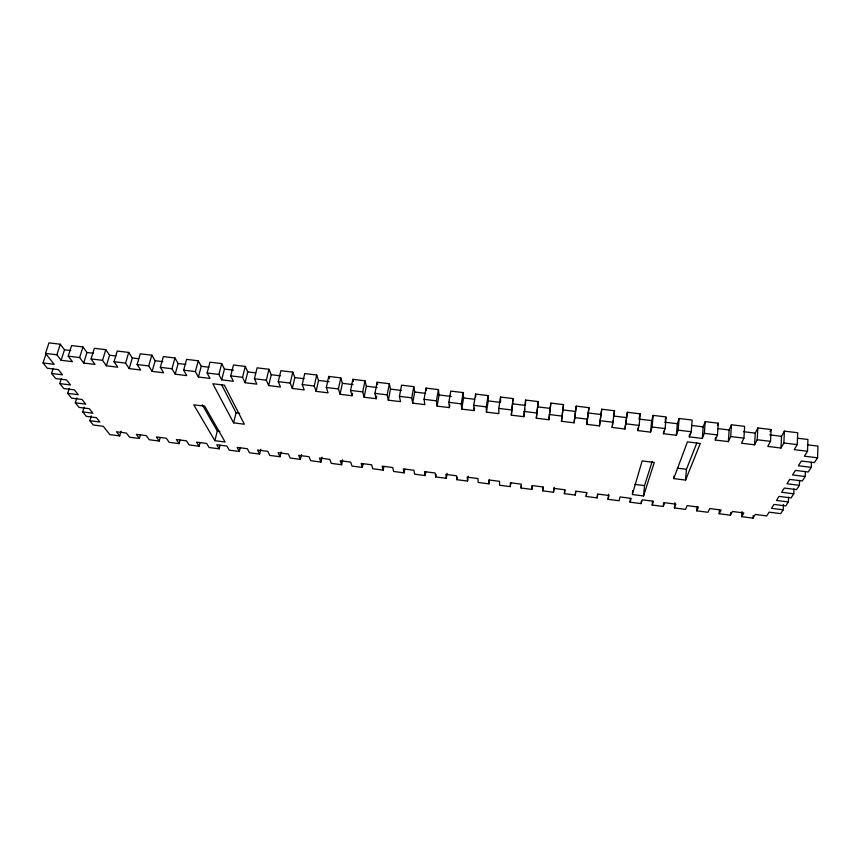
<?xml version="1.0" encoding="UTF-8"?>
<svg xmlns="http://www.w3.org/2000/svg" width="861" height="861" viewBox="0 0 861 861"><rect width="100%" height="100%" fill="white"/><g stroke="black" fill="none" stroke-linecap="round" stroke-linejoin="round"><path stroke-width="1.29" d="M160.189 437.506L159.22 441.047L156.336 436.936L166.345 438.227L169.154 442.339L179.12 443.63L176.387 439.53L186.45 440.832L189.097 444.922L199.106 446.224L196.534 442.134L206.651 443.447L209.126 447.526L219.178 448.829L216.778 444.76L226.938 446.073L229.252 450.142L239.347 451.455L237.119 447.386L247.322 448.71L249.475 452.768L259.613 454.081L257.547 450.034L267.793 451.358L269.784 455.404L279.976 456.728L278.071 452.692L288.37 454.016L290.189 458.052L300.424 459.376L298.692 455.361L309.045 456.696L310.692 460.71L320.981 462.045L319.42 458.041L329.817 459.387L331.291 463.39L341.623 464.725L340.235 460.732L350.675 462.088L351.977 466.07L362.363 467.426L361.146 463.433L371.64 464.8L372.77 468.771L383.199 470.128L382.166 466.156L392.713 467.523L393.66 471.484L404.143 472.85L403.282 468.89L413.872 470.257L414.647 474.207L425.173 475.573L424.495 471.634L435.139 473.012L435.731 476.951L446.31 478.318L445.804 474.389L456.502 475.778L456.911 479.695L467.545 481.073L467.222 477.166L477.973 478.555L478.199 482.461L488.876 483.85L488.747 479.954L499.541 481.342L499.584 485.238L510.315 486.626L510.369 482.752L521.217 484.151L521.077 488.026L531.861 489.425L532.367 485.669M524.866 409.158L523.8 416.681L511.316 415.163L513.059 398.568L500.532 397.061L498.81 408.405L498.863 413.646L486.443 412.128L486.261 406.876L488.036 395.565L475.584 394.069L473.754 405.359L474.056 410.622L461.711 409.115L461.281 403.852L463.153 392.573L450.766 391.088L448.85 402.335L449.399 407.619L437.119 406.123L436.441 400.839L438.41 389.602L426.087 388.128L424.075 399.332L424.871 404.627L412.656 403.131L411.741 397.836L413.807 386.654L401.549 385.179L399.439 396.34L400.473 401.646L388.322 400.171L387.17 394.855L389.333 383.715L377.15 382.252L374.933 393.369L376.214 398.697L364.128 397.222L362.729 391.895L364.989 380.788L352.87 379.335L350.567 390.42L352.074 395.748L340.063 394.284L338.427 388.946L340.784 377.882L328.73 376.44L326.33 387.472L328.073 392.831L316.127 391.368L314.265 386.008L316.708 374.998L304.719 373.556L302.233 384.555L304.202 389.915L292.32 388.472L290.232 383.091L292.772 372.124L280.847 370.693L278.254 381.649L280.46 387.019L268.643 385.577L266.318 380.196L268.955 369.261L257.095 367.841L254.415 378.754L256.847 384.146L245.084 382.714L242.544 377.312L245.267 366.42L233.471 364.999L230.705 375.87L233.363 381.283L221.664 379.852L218.898 374.438L221.707 363.59L209.976 362.18L207.124 373.017L209.998 378.431L198.364 377.01L195.372 371.586L198.278 360.781L186.6 359.381L183.662 370.165L186.762 375.6L175.181 374.191L171.985 368.756L174.966 357.982L163.364 356.583L160.329 367.335L163.644 372.781L152.128 371.382L148.705 365.925L151.784 355.195L140.235 353.817L137.125 364.526L140.644 369.982L129.204 368.583L125.566 363.116L114.039 361.717L117.236 351.051L128.719 352.429L132.314 357.972L129.204 368.583M511.316 415.163L513.059 398.568M811.439 462.228L811.266 467.351L798.362 465.758L801.343 461.022L814.388 462.626L817.573 457.804L817.95 446.095L807.457 444.814M817.573 457.804L804.389 456.201L807.5 451.272L807.93 439.476L797.351 438.195M799.578 480.363L799.385 485.324L786.997 483.764L789.752 479.394L802.269 480.965L805.207 476.51L805.401 471.473M523.8 416.681L525.619 400.074L538.211 401.581L536.317 418.209L548.877 419.737L550.846 403.099L563.514 404.616L561.469 421.277L574.093 422.816L576.213 406.144L588.956 407.673L586.75 424.355L599.45 425.904L601.731 409.212L614.539 410.751L612.182 427.454L624.946 429.015L627.378 412.29L640.261 413.84L639.12 425.42L637.743 430.575L650.582 432.136L652.089 427.002L653.187 415.389L666.134 416.939L665.101 428.574L663.454 433.707L676.369 435.279L678.145 430.156L679.125 418.5L692.158 420.06L691.232 431.748L689.317 436.861L702.296 438.443L704.352 433.341L705.224 421.632L718.322 423.203L717.504 434.934L715.319 440.036L728.374 441.618L730.698 436.538L731.463 424.785L744.636 426.367L743.936 438.141L741.472 443.221L754.602 444.814L757.206 439.745L757.852 427.949L771.112 429.542L770.52 441.359L767.764 446.428L780.97 448.032L783.865 442.984L784.393 431.135L797.727 432.739L797.254 444.61L794.219 449.646L807.5 451.272M525.619 400.074L525.404 405.391L512.962 403.895M788.601 497.163L788.396 501.963L776.482 500.445L779.033 496.388L791.065 497.916L793.788 493.805L793.993 488.919M742.031 511.499L741.73 516.675L753.041 518.139L755.269 514.437L766.72 515.922L769.088 512.155L780.679 513.651L783.198 509.82L783.435 504.503M780.97 448.032L781.519 436.29L784.393 431.135M754.602 444.814L755.258 433.115L757.852 427.949M753.041 518.139L753.181 515.556M531.861 489.425L532.098 485.561L543 486.971L542.667 490.835L553.494 492.234L554.14 487.218M536.317 418.209L538.211 401.581M719.441 509.884L719.183 513.748L730.44 515.212L730.602 512.629M728.374 441.618L729.138 429.973L731.463 424.785M715.319 440.036L715.502 437.442M719.183 513.748L721.098 510.013L709.765 508.55L707.946 512.284L696.743 510.831L697.033 506.978M702.296 438.443L703.168 426.841L705.224 421.632M673.915 476.198L673.711 478.598L685.582 480.094L686.443 469.299L696.743 443.146M689.317 436.861L689.521 434.288M676.369 435.279L677.349 423.72L679.125 418.5M696.743 510.831L698.454 507.086L687.175 505.622L685.56 509.378L674.411 507.936L674.83 502.813M548.877 419.737L550.846 403.099M652.53 501.22L652.186 505.052L663.282 506.494L663.616 502.663M663.454 433.707L663.691 431.146M643.554 495.968L654.274 462.443L642.155 460.926L632.318 494.515L643.554 495.968L644.534 485.626L652.1 461.571M650.582 432.136L651.669 420.62L653.187 415.389M630.446 498.368L630.069 502.178L641.111 503.61L641.359 501.07M637.743 430.575L638.001 428.025M632.437 493.224L632.695 490.641M624.946 429.015L627.378 412.29M630.069 502.178L631.178 498.379L620.071 496.937L619.048 500.747L608.06 499.315L608.609 494.257M612.182 427.454L612.871 421.094M586.599 492.686L586.158 496.474L597.093 497.895L597.523 494.106M553.494 492.234L553.935 488.381L564.891 489.801L564.364 493.644L575.245 495.064L575.869 491.222L586.879 492.643L586.158 496.474M561.469 421.277L563.514 404.616M599.45 425.904L601.731 409.212M586.75 424.355L588.956 407.673M575.245 495.064L575.697 491.276M564.364 493.644L564.827 489.877M574.093 422.816L576.213 406.144M542.667 490.835L543.162 487.068M521.077 488.026L521.422 485.529M510.315 486.626L510.853 482.892M488.876 483.85L489.446 480.115M486.443 412.128L488.198 400.903L488.036 395.565M467.545 481.073L468.33 476.122M474.056 410.622L474.465 408.136M456.911 479.695L457.32 477.22M461.711 409.115L463.562 397.933L463.153 392.573M446.31 478.318L447.128 473.378M435.731 476.951L436.15 474.486M449.399 407.619L449.819 405.133M437.119 406.123L439.067 394.973L438.41 389.602M425.173 475.573L425.818 471.882M404.143 472.85L404.81 469.17M412.656 403.131L414.701 392.035L413.807 386.654M383.199 470.128L383.898 466.458M388.322 400.171L390.464 389.118L389.333 383.715M362.363 467.426L363.084 463.767M376.214 398.697L376.698 396.243M364.128 397.222L366.355 386.202L364.989 380.788M341.623 464.725L342.624 459.871M352.074 395.748L352.579 393.305M340.063 394.284L342.387 383.317L340.784 377.882M614.539 410.751L613.419 416.014L626.141 417.542M320.981 462.045L322.014 457.213M597.093 497.895L597.911 494.074L608.975 495.505L608.06 499.315M300.424 459.376L301.501 454.554M316.127 391.368L318.538 380.444L316.708 374.998M292.32 388.472L294.828 377.581L292.772 372.124M279.976 456.728L281.073 451.917M259.613 454.081L260.754 449.291M268.643 385.577L271.237 374.729L268.955 369.261M239.347 451.455L240.23 447.871M233.589 422.848L212.818 383.748L224.377 385.158L244.341 424.215L233.589 422.848L236.086 412.796L221.621 384.759M245.084 382.714L247.774 371.898L245.267 366.42M219.178 448.829L220.082 445.266M214.863 440.681L193.757 404.799L204.714 406.177L225.108 442.005L214.863 440.681L217.316 431.027L202.335 404.831M221.664 379.852L224.441 369.089L221.707 363.59M199.106 446.224L200.021 442.662M639.163 418.037L640.261 413.84M179.12 443.63L180.067 440.079M198.364 377.01L201.226 366.291L198.278 360.781M175.181 374.191L178.13 363.503L174.966 357.982M121.057 431.232L119.701 435.914L116.504 431.781L126.427 433.061L129.548 437.194L139.417 438.475L140.408 434.956M152.128 371.382L155.163 360.727L151.784 355.195M125.566 363.116L128.719 352.429M119.701 435.914L109.874 434.644L103.255 426.292L93.3 425L89.835 420.717L91.266 415.949M114.039 361.717L117.774 367.195L106.387 365.807L109.584 355.227L105.785 349.674L94.366 348.307L91.072 358.94L95.022 364.418L83.7 363.041L79.642 357.552L68.234 356.163L71.603 345.573L82.968 346.94L86.972 352.504L93.246 353.258M106.387 365.807L102.545 360.328L105.785 349.674M89.835 420.717L99.865 422.008L96.421 417.65L86.294 416.358L82.699 411.913L84.184 407.081M82.699 411.913L92.902 413.215L89.34 408.706L79.051 407.404L75.327 402.808L76.844 397.911M83.7 363.041L86.972 352.504M75.327 402.808L85.702 404.121L81.999 399.461L71.538 398.137L67.685 393.38L69.246 388.408M79.642 357.552L82.968 346.94M665.155 420.082L665.811 417.983M67.685 393.38L78.233 394.704L74.401 389.872L63.768 388.537L59.775 383.608L61.379 378.56M641.111 503.61L642.328 499.821L653.499 501.263L652.186 505.052M68.234 356.163L72.399 361.663L61.12 360.285L64.489 349.792L60.27 344.217L48.969 342.861L45.525 353.408L54.168 364.321L43.05 362.955L46.063 353.731M61.12 360.285L56.869 354.786L60.27 344.217M59.775 383.608L70.505 384.942L66.534 379.927L55.707 378.582L51.563 373.47L53.21 368.357M663.282 506.494L664.692 502.716L675.917 504.169L674.411 507.936M673.711 478.598L687.444 441.876L700.294 443.447L685.582 480.094M717.45 425.28L718.322 423.203M770.014 431.609L771.112 429.542M730.44 515.212L732.463 511.488L743.85 512.962L741.73 516.675M788.396 501.963L785.781 505.924L773.974 504.417L771.51 508.324L783.198 509.82M799.385 485.324L796.565 489.608L784.296 488.058L781.637 492.266L793.788 493.805M811.266 467.351L808.21 471.979L795.435 470.397L792.572 474.938L805.207 476.51M64.489 349.792L70.72 350.545M109.584 355.227L115.891 355.991M132.314 357.972L138.653 358.736M155.163 360.727L162.804 361.652M178.13 363.503L185.815 364.429M201.226 366.291L208.954 367.216M224.441 369.089L233.503 370.176M247.774 371.898L255.588 372.845M271.237 374.729L280.395 375.837M294.828 377.581L304.041 378.689M318.538 380.444L329.128 381.714M342.387 383.317L353.032 384.598M366.355 386.202L377.193 387.515M390.464 389.118L401.355 390.431M414.701 392.035L425.646 393.359M439.067 394.973L451.293 396.447M463.562 397.933L474.637 399.267M488.198 400.903L500.564 402.399L500.532 397.061M537.867 406.898L550.373 408.405M562.911 409.922L575.492 411.429M588.095 412.957L600.741 414.485M638.884 419.081L651.669 420.62M664.488 422.17L677.349 423.72M691.534 425.431L703.168 426.841M717.439 428.552L729.138 429.973M743.484 431.695L755.258 433.115M769.68 434.859L781.519 436.29M45.525 353.408L56.869 354.786M91.072 358.94L102.545 360.328M137.125 364.526L148.705 365.925M160.329 367.335L171.985 368.756M183.662 370.165L195.372 371.586M207.124 373.017L218.898 374.438M230.705 375.87L242.544 377.312M254.415 378.754L266.318 380.196M278.254 381.649L290.232 383.091M302.233 384.555L314.265 386.008M326.33 387.472L338.427 388.946M350.567 390.42L362.729 391.895M374.933 393.369L387.17 394.855M399.439 396.34L411.741 397.836M424.075 399.332L436.441 400.839M448.85 402.335L461.281 403.852M473.754 405.359L486.261 406.876M498.81 408.405L511.38 409.922M523.994 411.461L536.651 412.989M549.329 414.528L562.05 416.078M574.804 417.617L587.589 419.167M600.418 420.728L613.28 422.288M626.184 423.849L639.12 425.42M652.089 427.002L665.101 428.574M678.145 430.156L691.232 431.748M704.352 433.341L717.504 434.934M730.698 436.538L743.936 438.141M757.206 439.745L770.52 441.359M783.865 442.984L797.254 444.61M51.563 373.47L62.487 374.826L58.365 369.617L47.344 368.26L43.05 362.955M236.086 412.796L239.67 413.248M677.252 468.147L686.443 469.299M217.316 431.027L219.867 431.35M634.579 484.356L644.534 485.626M159.22 441.047L149.308 439.756L146.338 435.644L136.372 434.353L139.417 438.475M328.73 376.44L329.419 378.614M352.87 379.335L353.462 381.509M377.15 382.252L377.645 384.415M426.087 388.128L426.399 390.281M475.584 394.069L475.724 396.738"/></g></svg>
